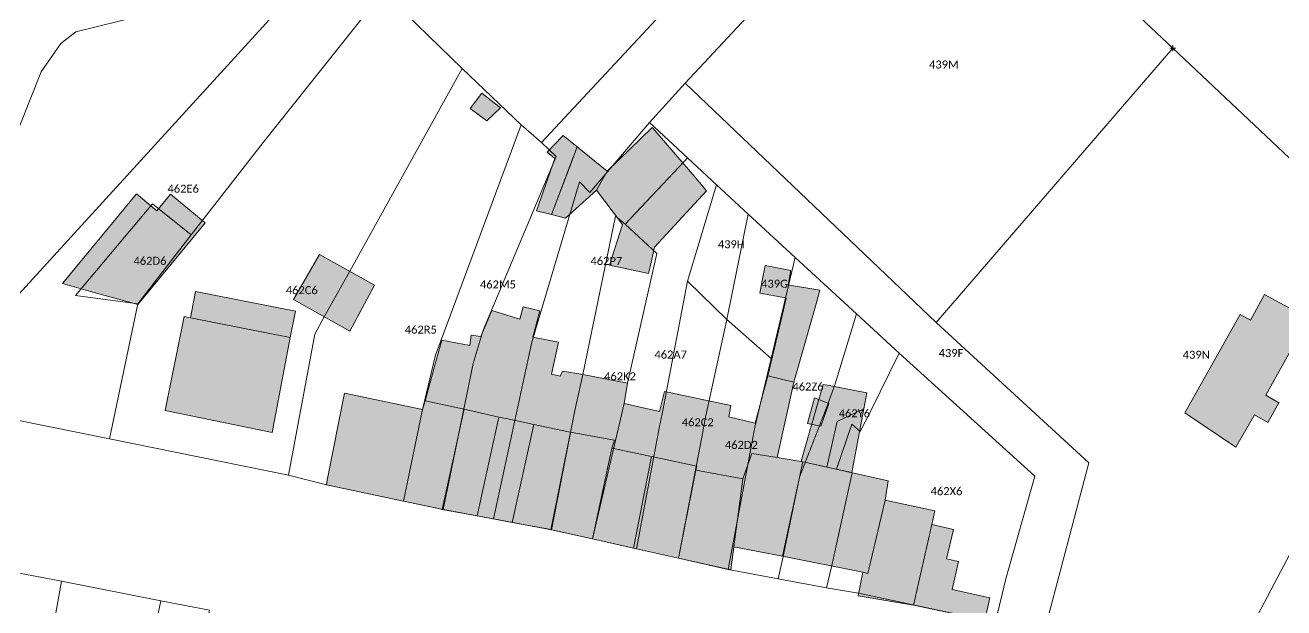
# Model space of a CAD drawing. Header units: metres. Extents: x 113120 to 240396, y 120329 to 242116.
# Drawn here: x 117743.8 to 117869.6, y 121488.2 to 121546.4 of the extents above; entities that cross this region are included whole.
import ezdxf

# ---------------------------------------------------------------- set-up
doc = ezdxf.new("R2010")
doc.units = ezdxf.units.M
doc.header["$LTSCALE"] = 3
doc.header["$PDMODE"] = 2
doc.header["$PDSIZE"] = 0.3
for name, color, linetype, lineweight in [('Bpn_CaPa', 78, 'Continuous', 0), ('Bpn_ReBu', 4, 'Continuous', 0), ('Bpt_CaNu', 7, 'Continuous', 0), ('Bpt_PrSt', 7, 'Continuous', 0), ('Hachure bâtiment', 11, 'Continuous', 0)]:
    doc.layers.add(name, color=color, linetype=linetype, lineweight=lineweight)
doc.styles.add('Legend', font='')
doc.styles.get('Legend').set_extended_font_data('Calibri')

msp = doc.modelspace()

# ---------------------------------------------------------------- hatches: boundary and pattern name
at = {"layer": 'Hachure bâtiment'}
h = msp.add_hatch(color=256, dxfattribs=at)
h.dxf.hatch_style = 1
h.paths.add_polyline_path([(117791.28, 121538.12), (117789.92, 121536.8), (117788.28, 121538.03), (117789.42, 121539.57)])
h = msp.add_hatch(color=256, dxfattribs=at)
h.dxf.hatch_style = 1
h.paths.add_polyline_path([(117806.69, 121524.21), (117806.34, 121522.69), (117806.11, 121521.7), (117806.08, 121521.58), (117804.56, 121521.91), (117802.19, 121522.42), (117803.49, 121526.46), (117800.89, 121529.88), (117801.94, 121531.8), (117806.46, 121536.15), (117806.56, 121536.04), (117808.82, 121533.41), (117810.71, 121531.21), (117811.89, 121529.84), (117807.86, 121525.48)])
h = msp.add_hatch(color=256, dxfattribs=at)
h.dxf.hatch_style = 1
h.paths.add_polyline_path([(117797.47, 121535.24), (117797.57, 121535.35), (117798.97, 121534.21), (117798.08, 121531.88), (117796.38, 121527.45), (117794.89, 121527.83), (117796.71, 121533.05), (117795.97, 121533.67)])
h = msp.add_hatch(color=256, dxfattribs=at)
h.dxf.hatch_style = 1
h.paths.add_polyline_path([(117797.8, 121527.09), (117796.38, 121527.45), (117798.97, 121534.21), (117801.94, 121531.8), (117800.89, 121529.88)])
h = msp.add_hatch(color=256, dxfattribs=at)
h.dxf.hatch_style = 1
h.paths.add_polyline_path([(117760.41, 121524.98), (117755.07, 121518.49), (117750.33, 121519.79), (117747.54, 121520.56), (117754.91, 121529.51), (117756.95, 121527.83), (117758.31, 121529.49), (117761.78, 121526.64)])
h = msp.add_hatch(color=256, dxfattribs=at)
h.dxf.hatch_style = 1
h.paths.add_polyline_path([(117778.7, 121520.42), (117776.25, 121515.8), (117770.6, 121518.97), (117773.2, 121523.48)])
h = msp.add_hatch(color=256, dxfattribs=at)
h.dxf.hatch_style = 1
h.paths.add_polyline_path([(117819.85, 121519.12), (117819.78, 121519.13), (117817.22, 121519.62), (117817.46, 121520.87), (117817.75, 121522.36), (117820.3, 121521.87), (117820.03, 121520.44), (117820.07, 121520.43), (117820.11, 121520.43), (117820.16, 121520.42), (117823.22, 121519.9), (117822.83, 121518.54), (117820.6, 121510.72), (117818.27, 121511.3), (117818.2, 121511.32), (117818, 121511.37), (117819.47, 121517.52)])
h = msp.add_hatch(color=256, dxfattribs=at)
h.dxf.hatch_style = 1
h.paths.add_polyline_path([(117770.8, 121517.8), (117770.27, 121515.17), (117760.32, 121517.14), (117760.82, 121519.78)])
h = msp.add_hatch(color=256, dxfattribs=at)
h.dxf.hatch_style = 1
h.paths.add_polyline_path([(117873.4, 121516.34), (117871.82, 121513.41), (117870.4, 121514.14), (117867.77, 121509.41), (117869.07, 121508.66), (117867.97, 121506.7), (117866.64, 121507.46), (117864.77, 121504.24), (117859.69, 121507.65), (117865.2, 121517.48), (117866.25, 121516.9), (117867.64, 121519.46)])
h = msp.add_hatch(color=256, dxfattribs=at)
h.dxf.hatch_style = 1
h.paths.add_polyline_path([(117760.32, 121517.14), (117770.27, 121515.17), (117768.47, 121505.7), (117757.78, 121507.88), (117759.67, 121517.27)])
h = msp.add_hatch(color=256, dxfattribs=at)
h.dxf.hatch_style = 1
h.paths.add_polyline_path([(117795.23, 121517.83), (117794.53, 121515.2), (117797.08, 121514.7), (117796.4, 121511.52), (117797.27, 121511.33), (117797.48, 121511.82), (117799.53, 121511.48), (117803.98, 121510.63), (117803.67, 121508.6), (117807.17, 121507.8), (117807.68, 121509.8), (117814.33, 121508.38), (117814.13, 121507.27), (117816.73, 121506.62), (117818, 121511.37), (117820.6, 121510.72), (117818.95, 121503.19), (117816.42, 121503.6), (117815.52, 121501.08), (117810.8, 121501.92), (117810.93, 121502.33), (117806.4, 121503.29), (117802.43, 121504.13), (117802.68, 121504.93), (117798.46, 121505.69), (117798.28, 121505.72), (117798.1, 121505.76), (117794.63, 121506.5), (117792.32, 121506.98), (117791.14, 121507.24), (117787.67, 121508.02), (117783.78, 121508.87), (117784.83, 121512.78), (117785.43, 121514.93), (117788.22, 121514.38), (117788.38, 121515.42), (117789.32, 121515.28), (117790.43, 121517.88), (117793.22, 121517.02), (117793.57, 121518.23)])
h = msp.add_hatch(color=256, dxfattribs=at)
h.dxf.hatch_style = 1
h.paths.add_polyline_path([(117783.5, 121507.98), (117781.62, 121498.84), (117773.9, 121500.48), (117773.98, 121500.92), (117775.7, 121509.62)])
h = msp.add_hatch(color=256, dxfattribs=at)
h.dxf.hatch_style = 1
h.paths.add_polyline_path([(117824.1, 121508.58), (117823.3, 121506.33), (117821.97, 121506.6), (117822.68, 121509.17)], flags=16)
h.paths.add_polyline_path([(117823.55, 121510.49), (117824.13, 121510.38), (117825.67, 121510.08), (117827.92, 121509.65), (117827.62, 121508.07), (117824.93, 121506.78), (117823.92, 121502.24), (117821.7, 121502.74), (117821.52, 121502.78), (117821.34, 121502.81), (117821.34, 121502.82), (117822.09, 121505.41)])
h = msp.add_hatch(color=256, dxfattribs=at)
h.dxf.hatch_style = 1
h.paths.add_polyline_path([(117787.67, 121508.02), (117785.46, 121498.02), (117785.28, 121498.06), (117781.62, 121498.84), (117783.5, 121507.98), (117783.78, 121508.87)])
h = msp.add_hatch(color=256, dxfattribs=at)
h.dxf.hatch_style = 1
h.paths.add_polyline_path([(117823.92, 121502.24), (117824.93, 121506.78), (117827.62, 121508.07), (117826.39, 121501.69)])
h.paths.add_polyline_path([(117824.1, 121508.58), (117823.3, 121506.33), (117821.97, 121506.6), (117822.68, 121509.17)], flags=16)
h = msp.add_hatch(color=256, dxfattribs=at)
h.dxf.hatch_style = 1
h.paths.add_polyline_path([(117791.14, 121507.24), (117788.97, 121497.37), (117785.63, 121497.99), (117785.46, 121498.02), (117787.67, 121508.02)])
h = msp.add_hatch(color=256, dxfattribs=at)
h.dxf.hatch_style = 1
h.paths.add_polyline_path([(117792.32, 121506.98), (117794.63, 121506.5), (117792.47, 121496.71), (117788.97, 121497.37), (117791.14, 121507.24)])
h = msp.add_hatch(color=256, dxfattribs=at)
h.dxf.hatch_style = 1
h.paths.add_polyline_path([(117798.1, 121505.76), (117798.28, 121505.72), (117796.34, 121495.99), (117796.15, 121496.03), (117792.47, 121496.71), (117794.63, 121506.5)])
h = msp.add_hatch(color=256, dxfattribs=at)
h.dxf.hatch_style = 1
h.paths.add_polyline_path([(117798.46, 121505.69), (117802.68, 121504.93), (117802.43, 121504.13), (117800.48, 121495.07), (117796.56, 121495.94), (117796.34, 121495.99), (117798.28, 121505.72)])
h = msp.add_hatch(color=256, dxfattribs=at)
h.dxf.hatch_style = 1
h.paths.add_polyline_path([(117806.4, 121503.29), (117804.6, 121494.15), (117800.48, 121495.07), (117802.43, 121504.13)])
h = msp.add_hatch(color=256, dxfattribs=at)
h.dxf.hatch_style = 1
h.paths.add_polyline_path([(117810.93, 121502.33), (117810.8, 121501.92), (117809.08, 121493.14), (117804.6, 121494.15), (117806.4, 121503.29)])
h = msp.add_hatch(color=256, dxfattribs=at)
h.dxf.hatch_style = 1
h.paths.add_polyline_path([(117818.95, 121503.19), (117821.34, 121502.81), (117821.52, 121502.78), (117819.48, 121493.34), (117814.63, 121494.27), (117815.52, 121501.08), (117816.42, 121503.6)])
h = msp.add_hatch(color=256, dxfattribs=at)
h.dxf.hatch_style = 1
h.paths.add_polyline_path([(117821.7, 121502.74), (117830.03, 121500.87), (117829.73, 121498.93), (117828, 121491.63), (117827.51, 121491.76), (117819.48, 121493.34), (117821.52, 121502.78)])
h = msp.add_hatch(color=256, dxfattribs=at)
h.dxf.hatch_style = 1
h.paths.add_polyline_path([(117815.52, 121501.08), (117814.63, 121494.27), (117814.33, 121491.97), (117809.08, 121493.14), (117810.8, 121501.92)])
h = msp.add_hatch(color=256, dxfattribs=at)
h.dxf.hatch_style = 1
h.paths.add_polyline_path([(117834.7, 121497.87), (117834.39, 121496.5), (117832.58, 121488.44), (117827.03, 121489.4), (117827.47, 121491.57), (117827.51, 121491.76), (117828, 121491.63), (117829.73, 121498.93)])
h = msp.add_hatch(color=256, dxfattribs=at)
h.dxf.hatch_style = 1
h.paths.add_polyline_path([(117836.57, 121496), (117835.88, 121493.08), (117837.08, 121492.8), (117836.43, 121490.03), (117840.2, 121489.2), (117839.68, 121486.97), (117832.58, 121488.44), (117834.39, 121496.5)])

# ---------------------------------------------------------------- linework, layer by layer
at = {"layer": 'Bpn_CaPa'}
for points in [[(117809.44, 121590.24), (117934.96, 121728.02), (117957.25, 121723.92), (117977.33, 121716.53), (117978.35, 121715.18), (117979.17, 121714.8), (117977.46, 121711.13), (117970.11, 121695.84), (117968.67, 121692.89), (117967.43, 121690.31), (117966.05, 121687.47), (117964.41, 121683.82), (117956.72, 121668.16), (117954.62, 121663.8), (117935.19, 121624.34), (117929.61, 121613.08), (117888.06, 121528.01), (117884.11, 121519.93), (117858.49, 121544.06), (117834.28, 121566.85), (117809.44, 121590.24)], [(117809.44, 121590.24), (117834.28, 121566.85), (117809.75, 121540.56), (117806.2, 121536.64), (117800.23, 121529.66), (117799.2, 121530.72), (117794.44, 121514.7), (117790.59, 121497.06), (117785.58, 121498), (117788.57, 121512.57), (117789.58, 121515.91), (117796.87, 121533.26), (117795.41, 121534.64), (117806.86, 121546.92), (117794.02, 121574.42), (117809.44, 121590.24)], [(117779.56, 121549.72), (117774.82, 121554.18), (117794.02, 121574.42), (117806.86, 121546.92), (117795.41, 121534.64), (117793.37, 121536.4), (117787.47, 121542.03), (117779.56, 121549.72)], [(117858.49, 121544.06), (117834.84, 121516.68), (117809.75, 121540.56), (117834.28, 121566.85), (117858.49, 121544.06)], [(117779.56, 121549.72), (117767.57, 121534.65), (117760.4, 121525.43), (117756.53, 121528.52), (117748.83, 121519.38), (117755.05, 121518.55), (117752.22, 121505.07), (117733.41, 121508.86), (117774.82, 121554.18), (117779.56, 121549.72)], [(117779.56, 121549.72), (117787.47, 121542.03), (117776.23, 121521.8), (117773.68, 121517.23), (117772.73, 121515.53), (117770.1, 121501.43), (117752.22, 121505.07), (117755.05, 121518.55), (117760.4, 121525.43), (117767.57, 121534.65), (117779.56, 121549.72)], [(117845.67, 121485.89), (117850.08, 121502.67), (117834.84, 121516.68), (117858.49, 121544.06), (117884.11, 121519.93), (117864.08, 121482), (117845.67, 121485.89)], [(117770.1, 121501.43), (117772.73, 121515.53), (117773.68, 121517.23), (117776.23, 121521.8), (117787.47, 121542.03), (117793.37, 121536.4), (117784.8, 121513.43), (117783.5, 121507.98), (117781.62, 121498.84), (117773.9, 121500.48), (117770.1, 121501.43)], [(117820.75, 121523.16), (117816.05, 121527.5), (117812.87, 121530.44), (117809.98, 121533.13), (117806.2, 121536.64), (117809.75, 121540.56), (117834.84, 121516.68), (117850.08, 121502.67), (117845.67, 121485.89), (117840.76, 121486.79), (117841.8, 121491.08), (117844.68, 121501.33), (117831.13, 121513.61), (117826.87, 121517.55), (117820.75, 121523.16)], [(117795.41, 121534.64), (117796.87, 121533.26), (117789.58, 121515.91), (117788.57, 121512.57), (117785.58, 121498), (117781.62, 121498.84), (117783.5, 121507.98), (117784.8, 121513.43), (117793.37, 121536.4), (117795.41, 121534.64)], [(117796.38, 121495.98), (117790.59, 121497.06), (117794.44, 121514.7), (117799.2, 121530.72), (117800.23, 121529.66), (117806.2, 121536.64), (117809.98, 121533.13), (117809.64, 121532.77), (117803.77, 121526.5), (117802.8, 121527.3), (117799.53, 121511.48), (117798.71, 121507.9), (117796.38, 121495.98)], [(117800.48, 121495.07), (117803.67, 121508.6), (117803.98, 121510.63), (117806.92, 121523.57), (117803.77, 121526.5), (117809.64, 121532.77), (117809.98, 121533.13), (117812.87, 121530.44), (117810, 121520.8), (117807.48, 121507.73), (117807.14, 121506.13), (117804.9, 121494.08), (117800.48, 121495.07)], [(117813.93, 121516.97), (117810, 121520.8), (117812.87, 121530.44), (117816.05, 121527.5), (117813.93, 121516.97)], [(117755.05, 121518.55), (117748.83, 121519.38), (117756.53, 121528.52), (117760.4, 121525.43), (117755.05, 121518.55)], [(117800.48, 121495.07), (117796.38, 121495.98), (117798.71, 121507.9), (117799.53, 121511.48), (117802.8, 121527.3), (117803.77, 121526.5), (117806.92, 121523.57), (117803.98, 121510.63), (117803.67, 121508.6), (117800.48, 121495.07)], [(117820.75, 121523.16), (117818.35, 121513.08), (117813.93, 121516.97), (117816.05, 121527.5), (117820.75, 121523.16)], [(117820.75, 121523.16), (117826.87, 121517.55), (117824.75, 121510.57), (117823.98, 121508.42), (117821.18, 121501.22), (117819.56, 121493.32), (117819.06, 121491.07), (117814.06, 121492.03), (117816.7, 121506.22), (117817.49, 121509.47), (117818.35, 121513.08), (117820.75, 121523.16)], [(117813.93, 121516.97), (117811.79, 121507.23), (117811.41, 121505.24), (117809.08, 121493.14), (117804.9, 121494.08), (117807.14, 121506.13), (117807.48, 121507.73), (117810, 121520.8), (117813.93, 121516.97)], [(117823.88, 121490.2), (117819.06, 121491.07), (117819.56, 121493.32), (117821.18, 121501.22), (117823.98, 121508.42), (117824.75, 121510.57), (117826.87, 121517.55), (117831.13, 121513.61), (117828.28, 121507.78), (117827.25, 121505.8), (117826.4, 121506.53), (117824.87, 121502.03), (117826.45, 121501.67), (117824.41, 121492.4), (117823.88, 121490.2)], [(117813.93, 121516.97), (117818.35, 121513.08), (117817.49, 121509.47), (117816.7, 121506.22), (117814.06, 121492.03), (117809.08, 121493.14), (117811.41, 121505.24), (117811.79, 121507.23), (117813.93, 121516.97)], [(117823.88, 121490.2), (117824.41, 121492.4), (117826.45, 121501.67), (117824.87, 121502.03), (117826.4, 121506.53), (117827.25, 121505.8), (117828.28, 121507.78), (117831.13, 121513.61), (117844.68, 121501.33), (117841.8, 121491.08), (117840.76, 121486.79), (117839.68, 121486.97), (117827.08, 121489.64), (117823.88, 121490.2)], [(117731.58, 121438.8), (117737.38, 121466.28), (117737.97, 121468.83), (117739.92, 121478.29), (117741.7, 121487.54), (117742.53, 121491.8), (117747.43, 121490.84), (117746.65, 121486.56), (117743.71, 121472.1), (117742.8, 121467.74), (117742.28, 121465.27), (117736.37, 121434.91), (117731.58, 121438.8)], [(117748.89, 121446.11), (117746.22, 121432), (117736.93, 121434.66), (117736.37, 121434.91), (117742.28, 121465.27), (117742.8, 121467.74), (117743.71, 121472.1), (117746.65, 121486.56), (117747.43, 121490.84), (117757.34, 121488.9), (117756.45, 121484.64), (117754.42, 121474.38), (117754.03, 121472.91), (117751.01, 121458.02), (117750.4, 121454.75), (117748.89, 121446.11)], [(117762.23, 121487.94), (117761.3, 121483.57), (117760.02, 121477.54), (117758.09, 121468.82), (117755.95, 121458.41), (117755.13, 121453.99), (117752.01, 121454.51), (117750.4, 121454.75), (117751.01, 121458.02), (117754.03, 121472.91), (117754.42, 121474.38), (117756.45, 121484.64), (117757.34, 121488.9), (117762.23, 121487.94)]]:
    msp.add_lwpolyline(points, close=True, dxfattribs=at)
for points in [[(117774.82, 121554.18), (117733.41, 121508.86), (117722.34, 121511.05), (117733.68, 121519.35), (117737.58, 121523.36), (117738.91, 121525.47), (117745.38, 121541.72), (117747.36, 121544.54), (117748.87, 121545.7), (117755.36, 121547.3)], [(117755.36, 121547.3), (117748.87, 121545.7), (117747.36, 121544.54), (117745.38, 121541.72), (117738.91, 121525.47), (117737.58, 121523.36), (117733.68, 121519.35), (117722.34, 121511.05), (117719.72, 121511.6), (117735.5, 121524.05), (117736.74, 121525.88), (117737.66, 121527.83), (117741.6, 121538.05), (117743.24, 121542.36), (117743.13, 121543.82), (117742.43, 121544.78), (117741.5, 121545.39), (117713.98, 121546.47)]]:
    msp.add_lwpolyline(points, dxfattribs=at)
at = {"layer": 'Bpn_ReBu'}
for points in [[(117791.28, 121538.12), (117789.92, 121536.8), (117788.28, 121538.03), (117789.42, 121539.57), (117791.28, 121538.12)], [(117806.69, 121524.21), (117806.34, 121522.69), (117806.11, 121521.7), (117806.08, 121521.58), (117804.56, 121521.91), (117802.19, 121522.42), (117803.49, 121526.46), (117800.89, 121529.88), (117801.94, 121531.8), (117806.46, 121536.15), (117806.56, 121536.04), (117808.82, 121533.41), (117810.71, 121531.21), (117811.89, 121529.84), (117807.86, 121525.48), (117806.69, 121524.21)], [(117797.47, 121535.24), (117797.57, 121535.35), (117798.97, 121534.21), (117798.08, 121531.88), (117796.38, 121527.45), (117794.89, 121527.83), (117796.71, 121533.05), (117795.97, 121533.67), (117797.47, 121535.24)], [(117797.8, 121527.09), (117796.38, 121527.45), (117798.97, 121534.21), (117801.94, 121531.8), (117800.89, 121529.88), (117797.8, 121527.09)], [(117760.41, 121524.98), (117755.07, 121518.49), (117750.33, 121519.79), (117747.54, 121520.56), (117754.91, 121529.51), (117756.95, 121527.83), (117758.31, 121529.49), (117761.78, 121526.64), (117760.41, 121524.98)], [(117778.7, 121520.42), (117776.25, 121515.8), (117770.6, 121518.97), (117773.2, 121523.48), (117778.7, 121520.42)], [(117819.85, 121519.12), (117819.78, 121519.13), (117817.22, 121519.62), (117817.46, 121520.87), (117817.75, 121522.36), (117820.3, 121521.87), (117820.03, 121520.44), (117820.07, 121520.43), (117820.11, 121520.43), (117820.16, 121520.42), (117823.22, 121519.9), (117822.83, 121518.54), (117820.6, 121510.72), (117818.27, 121511.3), (117818.2, 121511.32), (117818, 121511.37), (117819.47, 121517.52), (117819.85, 121519.12)], [(117770.8, 121517.8), (117770.27, 121515.17), (117760.32, 121517.14), (117760.82, 121519.78), (117770.8, 121517.8)], [(117873.4, 121516.34), (117871.82, 121513.41), (117870.4, 121514.14), (117867.77, 121509.41), (117869.07, 121508.66), (117867.97, 121506.7), (117866.64, 121507.46), (117864.77, 121504.24), (117859.69, 121507.65), (117865.2, 121517.48), (117866.25, 121516.9), (117867.64, 121519.46), (117873.4, 121516.34)], [(117760.32, 121517.14), (117770.27, 121515.17), (117768.47, 121505.7), (117757.78, 121507.88), (117759.67, 121517.27), (117760.32, 121517.14)], [(117795.23, 121517.83), (117794.53, 121515.2), (117797.08, 121514.7), (117796.4, 121511.52), (117797.27, 121511.33), (117797.48, 121511.82), (117799.53, 121511.48), (117803.98, 121510.63), (117803.67, 121508.6), (117807.17, 121507.8), (117807.68, 121509.8), (117814.33, 121508.38), (117814.13, 121507.27), (117816.73, 121506.62), (117818, 121511.37), (117820.6, 121510.72), (117818.95, 121503.19), (117816.42, 121503.6), (117815.52, 121501.08), (117810.8, 121501.92), (117810.93, 121502.33), (117806.4, 121503.29), (117802.43, 121504.13), (117802.68, 121504.93), (117798.46, 121505.69), (117798.28, 121505.72), (117798.1, 121505.76), (117794.63, 121506.5), (117792.32, 121506.98), (117791.14, 121507.24), (117787.67, 121508.02), (117783.78, 121508.87), (117784.83, 121512.78), (117785.43, 121514.93), (117788.22, 121514.38), (117788.38, 121515.42), (117789.32, 121515.28), (117790.43, 121517.88), (117793.22, 121517.02), (117793.57, 121518.23), (117795.23, 121517.83)], [(117783.5, 121507.98), (117781.62, 121498.84), (117773.9, 121500.48), (117773.98, 121500.92), (117775.7, 121509.62), (117783.5, 121507.98)], [(117823.55, 121510.49), (117824.13, 121510.38), (117825.67, 121510.08), (117827.92, 121509.65), (117827.62, 121508.07), (117824.93, 121506.78), (117823.92, 121502.24), (117821.7, 121502.74), (117821.52, 121502.78), (117821.34, 121502.81), (117821.34, 121502.82), (117822.09, 121505.41), (117823.55, 121510.49)], [(117787.67, 121508.02), (117785.46, 121498.02), (117785.28, 121498.06), (117781.62, 121498.84), (117783.5, 121507.98), (117783.78, 121508.87), (117787.67, 121508.02)], [(117824.1, 121508.58), (117823.3, 121506.33), (117821.97, 121506.6), (117822.68, 121509.17), (117824.1, 121508.58)], [(117791.14, 121507.24), (117788.97, 121497.37), (117785.63, 121497.99), (117785.46, 121498.02), (117787.67, 121508.02), (117791.14, 121507.24)], [(117792.32, 121506.98), (117794.63, 121506.5), (117792.47, 121496.71), (117788.97, 121497.37), (117791.14, 121507.24), (117792.32, 121506.98)], [(117823.92, 121502.24), (117824.93, 121506.78), (117827.62, 121508.07), (117826.39, 121501.69), (117823.92, 121502.24)], [(117798.1, 121505.76), (117798.28, 121505.72), (117796.34, 121495.99), (117796.15, 121496.03), (117792.47, 121496.71), (117794.63, 121506.5), (117798.1, 121505.76)], [(117798.46, 121505.69), (117802.68, 121504.93), (117802.43, 121504.13), (117800.48, 121495.07), (117796.56, 121495.94), (117796.34, 121495.99), (117798.28, 121505.72), (117798.46, 121505.69)], [(117806.4, 121503.29), (117804.6, 121494.15), (117800.48, 121495.07), (117802.43, 121504.13), (117806.4, 121503.29)], [(117810.93, 121502.33), (117810.8, 121501.92), (117809.08, 121493.14), (117804.6, 121494.15), (117806.4, 121503.29), (117810.93, 121502.33)], [(117818.95, 121503.19), (117821.34, 121502.81), (117821.52, 121502.78), (117819.48, 121493.34), (117814.63, 121494.27), (117815.52, 121501.08), (117816.42, 121503.6), (117818.95, 121503.19)], [(117821.7, 121502.74), (117830.03, 121500.87), (117829.73, 121498.93), (117828, 121491.63), (117827.51, 121491.76), (117819.48, 121493.34), (117821.52, 121502.78), (117821.7, 121502.74)], [(117815.52, 121501.08), (117814.63, 121494.27), (117814.33, 121491.97), (117809.08, 121493.14), (117810.8, 121501.92), (117815.52, 121501.08)], [(117834.7, 121497.87), (117834.39, 121496.5), (117832.58, 121488.44), (117827.03, 121489.4), (117827.47, 121491.57), (117827.51, 121491.76), (117828, 121491.63), (117829.73, 121498.93), (117834.7, 121497.87)], [(117836.57, 121496), (117835.88, 121493.08), (117837.08, 121492.8), (117836.43, 121490.03), (117840.2, 121489.2), (117839.68, 121486.97), (117832.58, 121488.44), (117834.39, 121496.5), (117836.57, 121496)]]:
    msp.add_lwpolyline(points, close=True, dxfattribs=at)
at = {"layer": 'Bpt_PrSt'}
msp.add_point((117858.49, 121544.06), dxfattribs=at)

# ---------------------------------------------------------------- texts
at = {"layer": 'Bpt_CaNu', "char_height": 0.8, "attachment_point": 7, "style": 'Legend'}
for s, insert in [('439M', (117834.12, 121542.03)), ('462E6', (117758.02, 121529.63)), ('439H', (117813.02, 121524.08)), ('462D6', (117754.62, 121522.43)), ('462P7', (117800.29, 121522.42)), ('462M5', (117789.24, 121520.07)), ('439G', (117817.34, 121520.14)), ('462C6', (117769.84, 121519.5)), ('462R5', (117781.73, 121515.56)), ('462A7', (117806.68, 121513.07)), ('439F', (117835.08, 121513.22)), ('439N', (117859.47, 121513.05)), ('462K2', (117801.65, 121510.9)), ('462Z6', (117820.47, 121509.87)), ('462C2', (117809.41, 121506.31)), ('462Y6', (117825.09, 121507.2)), ('462D2', (117813.72, 121504.05)), ('462X6', (117834.28, 121499.43))]:
    msp.add_mtext(s, dxfattribs=dict(at, insert=insert))

doc.saveas('drawing.dxf')
